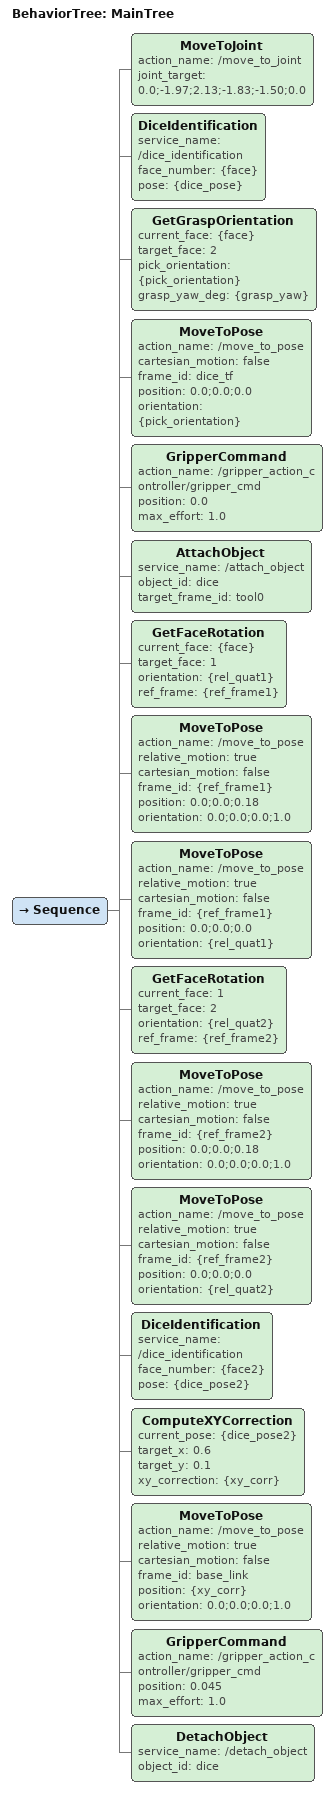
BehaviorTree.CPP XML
<root BTCPP_format="4">
    <BehaviorTree ID="MainTree">
        <Sequence>
            <MoveToJoint action_name="/move_to_joint" joint_target="0.0;-1.97;2.13;-1.83;-1.50;0.0"/>
            <DiceIdentification service_name="/dice_identification" face_number="{face}" pose="{dice_pose}"/>
            <GetGraspOrientation current_face="{face}" target_face="2" pick_orientation="{pick_orientation}" grasp_yaw_deg="{grasp_yaw}"/>
            <MoveToPose action_name="/move_to_pose" cartesian_motion="false" frame_id="dice_tf" position="0.0;0.0;0.0" orientation="{pick_orientation}"/>
            <GripperCommand action_name="/gripper_action_controller/gripper_cmd" position="0.0" max_effort="1.0"/>
            <AttachObject service_name="/attach_object" object_id="dice" target_frame_id="tool0"/>

            <!-- Step 1 of 2: rotate 90 deg from current face to an intermediate side face (1) -->
            <GetFaceRotation current_face="{face}" target_face="1" orientation="{rel_quat1}" ref_frame="{ref_frame1}"/>
            <MoveToPose action_name="/move_to_pose" relative_motion="true" cartesian_motion="false" frame_id="{ref_frame1}" position="0.0;0.0;0.18" orientation="0.0;0.0;0.0;1.0"/>
            <MoveToPose action_name="/move_to_pose" relative_motion="true" cartesian_motion="false" frame_id="{ref_frame1}" position="0.0;0.0;0.0" orientation="{rel_quat1}"/>

            <!-- Step 2 of 2: rotate another 90 deg from face 1 to the true target (2), completing the 180 deg flip -->
            <GetFaceRotation current_face="1" target_face="2" orientation="{rel_quat2}" ref_frame="{ref_frame2}"/>
            <MoveToPose action_name="/move_to_pose" relative_motion="true" cartesian_motion="false" frame_id="{ref_frame2}" position="0.0;0.0;0.18" orientation="0.0;0.0;0.0;1.0"/>
            <MoveToPose action_name="/move_to_pose" relative_motion="true" cartesian_motion="false" frame_id="{ref_frame2}" position="0.0;0.0;0.0" orientation="{rel_quat2}"/>

            <DiceIdentification service_name="/dice_identification" face_number="{face2}" pose="{dice_pose2}"/>
            <ComputeXYCorrection current_pose="{dice_pose2}" target_x="0.6" target_y="0.1" xy_correction="{xy_corr}"/>
            <MoveToPose action_name="/move_to_pose" relative_motion="true" cartesian_motion="false" frame_id="base_link" position="{xy_corr}" orientation="0.0;0.0;0.0;1.0"/>
            <GripperCommand action_name="/gripper_action_controller/gripper_cmd" position="0.045" max_effort="1.0"/>
            <DetachObject service_name="/detach_object" object_id="dice"/>
        </Sequence>
    </BehaviorTree>
</root>
